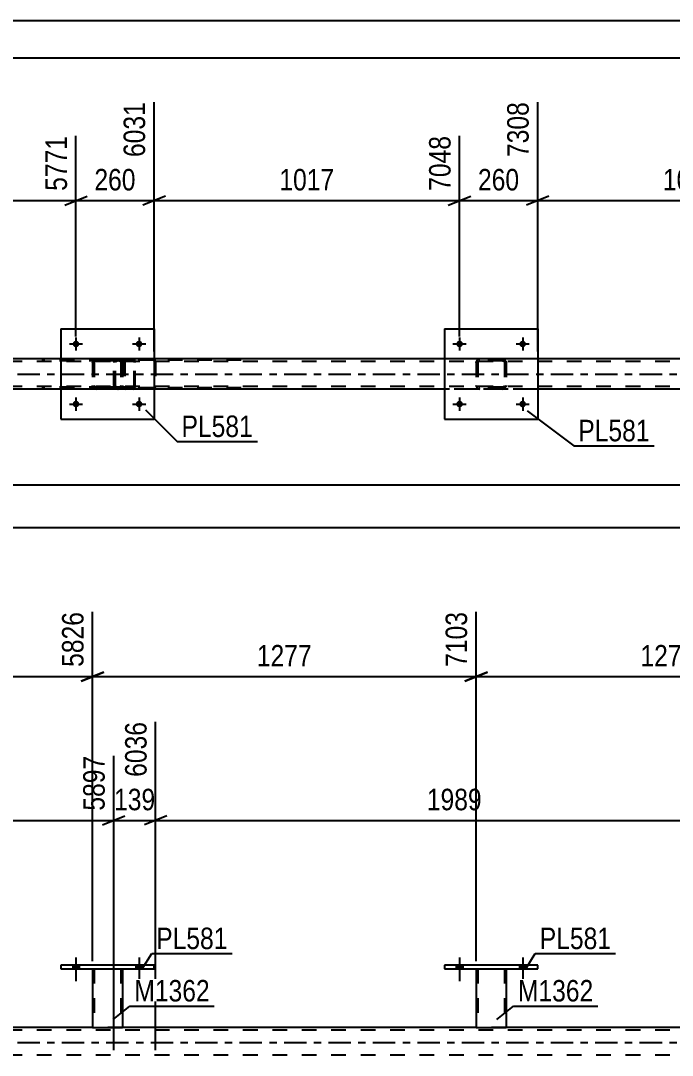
# Model space of a CAD drawing. Header units: millimetres. Extents: x 0 to 841, y 0 to 594.
# Drawn here: x 267.5 to 354.2, y 456.3 to 594 of the extents above; entities that cross this region are included whole.
import ezdxf

# ---------------------------------------------------------------- set-up
doc = ezdxf.new("R2010")
doc.units = ezdxf.units.MM
doc.linetypes.add('DXK_LINE_DOT2', pattern=[3.9198, 1.9599, -1.9599])
doc.linetypes.add('DXK_LINE_DOT3', pattern=[5.9187, 2.979, -0.9799, 0.9799, -0.9799])
doc.styles.add('Arial Narrow', font='ARIALN.TTF', dxfattribs={"height": 0.2})

# ---------------------------------------------------------------- blocks, each defined once
blk = doc.blocks.new('Unknown-814748613-1133')
at = {"color": 5, "linetype": 'Continuous'}
for p, q in [((841, 594), (0, 594)), ((836, 589), (5, 589))]:
    blk.add_line(p, q, dxfattribs=at)
blk = doc.blocks.new('Bolt-814748613-4834 - 4824')
at = {"linetype": 'Continuous'}
for points in [[(275.27, 550.96, -1), (274.39, 550.96, -1)], [(283.67, 550.96, -1), (282.79, 550.96, -1)]]:
    blk.add_hatch(color=1, dxfattribs=at).paths.add_polyline_path(points)
at = {"color": 1, "linetype": 'Continuous'}
for p, q in [((274.83, 551.84), (274.83, 550.08)), ((283.23, 551.84), (283.23, 550.08)), ((273.95, 550.96), (275.71, 550.96)), ((282.35, 550.96), (284.11, 550.96))]:
    blk.add_line(p, q, dxfattribs=at)
blk = doc.blocks.new('Bolt-814748613-4835 - 4824')
at = {"linetype": 'Continuous'}
for points in [[(275.27, 542.96, -1), (274.39, 542.96, -1)], [(283.67, 542.96, -1), (282.79, 542.96, -1)]]:
    blk.add_hatch(color=1, dxfattribs=at).paths.add_polyline_path(points)
at = {"color": 1, "linetype": 'Continuous'}
for p, q in [((273.95, 542.96), (275.71, 542.96)), ((274.83, 543.84), (274.83, 542.08)), ((282.35, 542.96), (284.11, 542.96)), ((283.23, 543.84), (283.23, 542.08))]:
    blk.add_line(p, q, dxfattribs=at)
blk = doc.blocks.new('Bolt-814748613-4836 - 4824')
at = {"linetype": 'Continuous'}
for points in [[(326.35, 550.96, -1), (325.47, 550.96, -1)], [(334.75, 550.96, -1), (333.87, 550.96, -1)]]:
    blk.add_hatch(color=1, dxfattribs=at).paths.add_polyline_path(points)
at = {"color": 1, "linetype": 'Continuous'}
for p, q in [((325.91, 551.84), (325.91, 550.08)), ((334.31, 551.84), (334.31, 550.08)), ((325.03, 550.96), (326.79, 550.96)), ((333.43, 550.96), (335.19, 550.96))]:
    blk.add_line(p, q, dxfattribs=at)
blk = doc.blocks.new('Bolt-814748613-4837 - 4824')
at = {"linetype": 'Continuous'}
for points in [[(326.35, 542.96, -1), (325.47, 542.96, -1)], [(334.75, 542.96, -1), (333.87, 542.96, -1)]]:
    blk.add_hatch(color=1, dxfattribs=at).paths.add_polyline_path(points)
at = {"color": 1, "linetype": 'Continuous'}
for p, q in [((325.03, 542.96), (326.79, 542.96)), ((325.91, 543.84), (325.91, 542.08)), ((333.43, 542.96), (335.19, 542.96)), ((334.31, 543.84), (334.31, 542.08))]:
    blk.add_line(p, q, dxfattribs=at)
blk = doc.blocks.new('Part-814748613-4888 - 4824')
at = {"color": 2, "linetype": 'Continuous'}
for p, q in [((323.91, 552.96), (323.91, 540.96)), ((323.91, 552.96), (336.31, 552.96)), ((336.31, 552.96), (336.31, 540.96)), ((323.91, 540.96), (336.31, 540.96))]:
    blk.add_line(p, q, dxfattribs=at)
blk = doc.blocks.new('Part-814748613-4960 - 4824')
at = {"color": 7, "linetype": 'DXK_LINE_DOT2'}
for p, q in [((282.45, 548.96), (270.29, 548.96)), ((282.45, 548.72), (270.29, 548.72)), ((279.88, 548.62), (279.85, 548.48)), ((279.85, 545.44), (279.85, 548.48)), ((279.89, 548.67), (279.88, 548.62)), ((280.11, 548.48), (280.12, 548.57)), ((280.11, 545.44), (280.11, 548.48)), ((280.12, 548.57), (280.18, 548.65)), ((280.36, 548.96), (280.16, 548.93)), ((280.18, 548.65), (280.26, 548.7)), ((280.26, 548.7), (280.36, 548.72)), ((281.17, 548.96), (281.17, 548.72)), ((282.55, 548.93), (282.45, 548.96)), ((282.45, 548.72), (282.5, 548.7)), ((282.5, 548.7), (282.54, 548.65)), ((282.54, 548.65), (282.57, 548.57)), ((282.64, 548.82), (282.55, 548.93)), ((282.57, 548.57), (282.58, 548.48)), ((282.58, 545.44), (282.58, 548.48)), ((282.7, 548.67), (282.64, 548.82)), ((282.72, 548.48), (282.7, 548.67)), ((282.72, 545.44), (282.72, 548.48)), ((282.45, 545.2), (270.29, 545.2)), ((282.45, 544.96), (270.29, 544.96)), ((279.85, 545.44), (279.89, 545.26)), ((280.12, 545.35), (280.11, 545.44)), ((280.18, 545.27), (280.12, 545.35)), ((280.16, 545), (280.36, 544.96)), ((280.26, 545.22), (280.18, 545.27)), ((280.36, 545.2), (280.26, 545.22)), ((281.17, 544.96), (281.17, 545.2)), ((282.5, 545.22), (282.45, 545.2)), ((282.45, 544.96), (282.55, 545)), ((282.54, 545.27), (282.5, 545.22)), ((282.57, 545.35), (282.54, 545.27)), ((282.55, 545), (282.64, 545.1)), ((282.58, 545.44), (282.57, 545.35)), ((282.64, 545.1), (282.65, 545.13)), ((282.65, 545.13), (282.7, 545.26)), ((282.7, 545.26), (282.72, 545.44))]:
    blk.add_line(p, q, dxfattribs=at)
for centre, start, end in [((280.34, 548.47), 111.1941, 156.1506), ((280.34, 545.46), 203.8494, 248.8059)]:
    blk.add_arc(centre, 0.492, start, end, dxfattribs=at)
blk = doc.blocks.new('Part-814748613-4882 - 4824')
at = {"color": 2, "linetype": 'Continuous'}
for p, q in [((272.83, 552.96), (272.83, 540.96)), ((272.83, 552.96), (285.23, 552.96)), ((285.23, 552.96), (285.23, 540.96)), ((272.83, 540.96), (285.23, 540.96))]:
    blk.add_line(p, q, dxfattribs=at)
blk = doc.blocks.new('Part-814748613-4883 - 4824')
at = {"color": 7, "linetype": 'DXK_LINE_DOT2'}
for p, q in [((277.03, 548.48), (277.06, 548.67)), ((277.06, 548.67), (277.03, 548.48)), ((277.03, 548.48), (277.03, 545.44)), ((277.27, 548.48), (277.28, 548.57)), ((277.27, 548.48), (277.27, 545.44)), ((277.28, 548.57), (277.34, 548.65)), ((277.32, 548.93), (277.51, 548.96)), ((277.51, 548.96), (277.32, 548.93)), ((277.34, 548.65), (277.41, 548.7)), ((277.41, 548.7), (277.51, 548.72)), ((280.55, 548.96), (277.51, 548.96)), ((280.55, 548.72), (277.51, 548.72)), ((280.55, 548.96), (280.73, 548.93)), ((280.73, 548.93), (280.55, 548.96)), ((280.55, 548.72), (280.64, 548.7)), ((280.64, 548.7), (280.71, 548.65)), ((280.71, 548.65), (280.77, 548.57)), ((280.77, 548.57), (280.79, 548.48)), ((280.79, 548.48), (280.79, 545.44)), ((280.99, 548.67), (281.03, 548.48)), ((281.03, 548.48), (280.99, 548.67)), ((281.03, 548.48), (281.03, 545.44)), ((277.06, 545.26), (277.03, 545.44)), ((277.03, 545.44), (277.06, 545.26)), ((277.28, 545.35), (277.27, 545.44)), ((277.34, 545.27), (277.28, 545.35)), ((277.51, 544.96), (277.32, 545)), ((277.32, 545), (277.51, 544.96)), ((277.41, 545.22), (277.34, 545.27)), ((277.51, 545.2), (277.41, 545.22)), ((280.55, 545.2), (277.51, 545.2)), ((280.55, 544.96), (277.51, 544.96)), ((280.64, 545.22), (280.55, 545.2)), ((280.73, 545), (280.55, 544.96)), ((280.55, 544.96), (280.73, 545)), ((280.71, 545.27), (280.64, 545.22)), ((280.77, 545.35), (280.71, 545.27)), ((280.79, 545.44), (280.77, 545.35)), ((281.03, 545.44), (280.99, 545.26)), ((280.99, 545.26), (281.03, 545.44))]:
    blk.add_line(p, q, dxfattribs=at)
at = {"color": 7, "linetype": 'DXK_LINE_DOT3'}
blk.add_line((279.03, 546.96), (279.03, 546.96), dxfattribs=at)
at = {"color": 7, "linetype": 'DXK_LINE_DOT2'}
for centre, start, end in [((277.51, 548.48), 112.5, 157.5), ((277.51, 548.48), 112.5, 157.5), ((280.55, 548.48), 22.5, 67.5), ((280.55, 548.48), 22.5, 67.5), ((277.51, 545.44), 202.5, 247.5), ((277.51, 545.44), 202.5, 247.5), ((280.55, 545.44), 292.5, 337.5), ((280.55, 545.44), 292.5, 337.5)]:
    blk.add_arc(centre, 0.48, start, end, dxfattribs=at)
blk = doc.blocks.new('Part-814748613-4889 - 4824')
at = {"color": 7, "linetype": 'DXK_LINE_DOT2'}
for p, q in [((328.11, 548.48), (328.14, 548.67)), ((328.14, 548.67), (328.11, 548.48)), ((328.11, 548.48), (328.11, 545.44)), ((328.35, 548.48), (328.36, 548.57)), ((328.35, 548.48), (328.35, 545.44)), ((328.36, 548.57), (328.42, 548.65)), ((328.4, 548.93), (328.59, 548.96)), ((328.59, 548.96), (328.4, 548.93)), ((328.42, 548.65), (328.49, 548.7)), ((328.49, 548.7), (328.59, 548.72)), ((331.63, 548.96), (328.59, 548.96)), ((331.63, 548.72), (328.59, 548.72)), ((331.63, 548.96), (331.81, 548.93)), ((331.81, 548.93), (331.63, 548.96)), ((331.63, 548.72), (331.72, 548.7)), ((331.72, 548.7), (331.8, 548.65)), ((331.8, 548.65), (331.85, 548.57)), ((331.85, 548.57), (331.87, 548.48)), ((331.87, 548.48), (331.87, 545.44)), ((332.07, 548.67), (332.11, 548.48)), ((332.11, 548.48), (332.07, 548.67)), ((332.11, 548.48), (332.11, 545.44)), ((328.14, 545.26), (328.11, 545.44)), ((328.11, 545.44), (328.14, 545.26)), ((328.36, 545.35), (328.35, 545.44)), ((328.42, 545.27), (328.36, 545.35)), ((328.59, 544.96), (328.4, 545)), ((328.4, 545), (328.59, 544.96)), ((328.49, 545.22), (328.42, 545.27)), ((328.59, 545.2), (328.49, 545.22)), ((331.63, 545.2), (328.59, 545.2)), ((331.63, 544.96), (328.59, 544.96)), ((331.72, 545.22), (331.63, 545.2)), ((331.81, 545), (331.63, 544.96)), ((331.63, 544.96), (331.81, 545)), ((331.8, 545.27), (331.72, 545.22)), ((331.85, 545.35), (331.8, 545.27)), ((331.87, 545.44), (331.85, 545.35)), ((332.11, 545.44), (332.07, 545.26)), ((332.07, 545.26), (332.11, 545.44))]:
    blk.add_line(p, q, dxfattribs=at)
at = {"color": 7, "linetype": 'DXK_LINE_DOT3'}
blk.add_line((330.11, 546.96), (330.11, 546.96), dxfattribs=at)
at = {"color": 7, "linetype": 'DXK_LINE_DOT2'}
for centre, start, end in [((328.59, 548.48), 112.5, 157.5), ((328.59, 548.48), 112.5, 157.5), ((331.63, 548.48), 22.5, 67.5), ((331.63, 548.48), 22.5, 67.5), ((328.59, 545.44), 202.5, 247.5), ((328.59, 545.44), 202.5, 247.5), ((331.63, 545.44), 292.5, 337.5), ((331.63, 545.44), 292.5, 337.5)]:
    blk.add_arc(centre, 0.48, start, end, dxfattribs=at)
blk = doc.blocks.new('Part-814748613-4961 - 4824')
at = {"color": 7, "linetype": 'DXK_LINE_DOT2'}
for p, q in [((281.2, 548.76), (281.17, 548.64)), ((281.17, 548.64), (281.17, 545.28)), ((281.34, 548.64), (281.36, 548.7)), ((281.34, 548.64), (281.34, 545.28)), ((281.36, 548.7), (281.39, 548.76)), ((281.51, 548.96), (281.38, 548.94)), ((281.39, 548.76), (281.45, 548.79)), ((281.45, 548.79), (281.51, 548.8)), ((296.84, 548.96), (281.51, 548.96)), ((296.84, 548.8), (281.51, 548.8)), ((285.22, 548.94), (285.09, 548.96)), ((285.09, 548.8), (285.15, 548.79)), ((285.15, 548.79), (285.21, 548.76)), ((285.21, 548.76), (285.25, 548.7)), ((285.25, 548.7), (285.26, 548.64)), ((285.26, 548.64), (285.26, 545.28)), ((285.43, 548.64), (285.4, 548.76)), ((285.43, 548.64), (285.43, 545.28)), ((281.17, 545.28), (281.2, 545.16)), ((281.36, 545.22), (281.34, 545.28)), ((281.39, 545.17), (281.36, 545.22)), ((281.38, 544.99), (281.51, 544.96)), ((281.45, 545.13), (281.39, 545.17)), ((281.51, 545.12), (281.45, 545.13)), ((296.84, 545.12), (281.51, 545.12)), ((296.84, 544.96), (281.51, 544.96)), ((285.15, 545.13), (285.09, 545.12)), ((285.09, 544.96), (285.22, 544.99)), ((285.21, 545.17), (285.15, 545.13)), ((285.25, 545.22), (285.21, 545.17)), ((285.26, 545.28), (285.25, 545.22)), ((285.4, 545.16), (285.43, 545.28))]:
    blk.add_line(p, q, dxfattribs=at)
for centre, start, end in [((281.5, 548.63), 110.7583, 155.68), ((285.1, 548.63), 24.32, 69.2417), ((281.5, 545.3), 204.32, 249.2417), ((285.1, 545.3), 290.7583, 335.68)]:
    blk.add_arc(centre, 0.331, start, end, dxfattribs=at)
blk = doc.blocks.new('Part-814748613-5024 - 4824')
at = {"color": 7, "linetype": 'DXK_LINE_DOT2'}
for p, q in [((765.48, 548.64), (101.3, 548.64)), ((765.48, 548.96), (119.58, 548.96)), ((285.23, 548.96), (272.83, 548.96)), ((336.31, 548.96), (323.91, 548.96)), ((765.48, 545.28), (101.3, 545.28)), ((762.25, 544.96), (101.3, 544.96)), ((285.23, 544.96), (272.83, 544.96)), ((336.31, 544.96), (323.91, 544.96))]:
    blk.add_line(p, q, dxfattribs=at)
at = {"color": 2, "linetype": 'Continuous'}
for p, q in [((272.83, 548.96), (234.14, 548.96)), ((323.91, 548.96), (285.23, 548.96)), ((374.99, 548.96), (336.31, 548.96)), ((272.83, 544.96), (234.14, 544.96)), ((323.91, 544.96), (285.23, 544.96)), ((374.99, 544.96), (336.31, 544.96))]:
    blk.add_line(p, q, dxfattribs=at)
at = {"color": 7, "linetype": 'DXK_LINE_DOT3'}
blk.add_line((101.3, 546.96), (765.48, 546.96), dxfattribs=at)
blk = doc.blocks.new('Bolt-814748613-3016 - 3007')
at = {"linetype": 'Continuous'}
for points in [[(325.47, 467.78), (326.35, 467.78), (326.35, 468.26), (325.47, 468.26)], [(333.87, 467.78), (334.75, 467.78), (334.75, 468.26), (333.87, 468.26)]]:
    blk.add_hatch(color=1, dxfattribs=at).paths.add_polyline_path(points)
at = {"color": 1, "linetype": 'Continuous'}
for p, q in [((325.91, 469.26), (325.91, 466.14)), ((334.31, 469.26), (334.31, 466.14)), ((325.47, 468.26), (325.47, 467.78)), ((326.35, 468.26), (326.35, 467.78)), ((333.87, 468.26), (333.87, 467.78)), ((334.75, 468.26), (334.75, 467.78))]:
    blk.add_line(p, q, dxfattribs=at)
blk = doc.blocks.new('Bolt-814748613-3017 - 3007')
at = {"linetype": 'Continuous'}
for points in [[(325.47, 467.78), (326.35, 467.78), (326.35, 468.26), (325.47, 468.26)], [(333.87, 467.78), (334.75, 467.78), (334.75, 468.26), (333.87, 468.26)]]:
    blk.add_hatch(color=1, dxfattribs=at).paths.add_polyline_path(points)
at = {"color": 1, "linetype": 'Continuous'}
for p, q in [((325.91, 469.26), (325.91, 466.14)), ((334.31, 469.26), (334.31, 466.14)), ((325.47, 468.26), (325.47, 467.78)), ((326.35, 468.26), (326.35, 467.78)), ((333.87, 468.26), (333.87, 467.78)), ((334.75, 468.26), (334.75, 467.78))]:
    blk.add_line(p, q, dxfattribs=at)
blk = doc.blocks.new('Bolt-814748613-3018 - 3007')
at = {"linetype": 'Continuous'}
for points in [[(274.39, 467.78), (275.27, 467.78), (275.27, 468.26), (274.39, 468.26)], [(282.79, 467.78), (283.67, 467.78), (283.67, 468.26), (282.79, 468.26)]]:
    blk.add_hatch(color=1, dxfattribs=at).paths.add_polyline_path(points)
at = {"color": 1, "linetype": 'Continuous'}
for p, q in [((274.83, 469.26), (274.83, 466.14)), ((283.23, 469.26), (283.23, 466.14)), ((274.39, 468.26), (274.39, 467.78)), ((275.27, 468.26), (275.27, 467.78)), ((282.79, 468.26), (282.79, 467.78)), ((283.67, 468.26), (283.67, 467.78))]:
    blk.add_line(p, q, dxfattribs=at)
blk = doc.blocks.new('Bolt-814748613-3019 - 3007')
at = {"linetype": 'Continuous'}
for points in [[(274.39, 467.78), (275.27, 467.78), (275.27, 468.26), (274.39, 468.26)], [(282.79, 467.78), (283.67, 467.78), (283.67, 468.26), (282.79, 468.26)]]:
    blk.add_hatch(color=1, dxfattribs=at).paths.add_polyline_path(points)
at = {"color": 1, "linetype": 'Continuous'}
for p, q in [((274.83, 469.26), (274.83, 466.14)), ((283.23, 469.26), (283.23, 466.14)), ((274.39, 468.26), (274.39, 467.78)), ((275.27, 468.26), (275.27, 467.78)), ((282.79, 468.26), (282.79, 467.78)), ((283.67, 468.26), (283.67, 467.78))]:
    blk.add_line(p, q, dxfattribs=at)
blk = doc.blocks.new('Part-814748613-3147 - 3007')
at = {"color": 2, "linetype": 'Continuous'}
for p, q in [((328.11, 467.78), (328.11, 459.94)), ((332.11, 467.78), (332.11, 459.94)), ((328.11, 459.94), (332.11, 459.94))]:
    blk.add_line(p, q, dxfattribs=at)
at = {"color": 7, "linetype": 'DXK_LINE_DOT2'}
for p, q in [((328.11, 467.78), (332.11, 467.78)), ((328.11, 467.78), (328.11, 467.78)), ((328.11, 467.78), (328.11, 467.78)), ((328.35, 467.78), (328.35, 459.94)), ((331.87, 467.78), (331.87, 459.94)), ((332.11, 467.78), (332.11, 467.78)), ((332.11, 467.78), (332.11, 467.78)), ((331.81, 459.94), (331.85, 459.94)), ((331.81, 459.94), (331.85, 459.94)), ((331.85, 459.94), (331.87, 459.94)), ((331.85, 459.94), (331.87, 459.94))]:
    blk.add_line(p, q, dxfattribs=at)
blk = doc.blocks.new('Part-814748613-3152 - 3007')
at = {"color": 2, "linetype": 'Continuous'}
for p, q in [((323.91, 468.26), (323.91, 467.78)), ((336.31, 468.26), (323.91, 468.26)), ((323.91, 467.78), (336.31, 467.78)), ((336.31, 467.78), (336.31, 468.26))]:
    blk.add_line(p, q, dxfattribs=at)
blk = doc.blocks.new('Part-814748613-3157 - 3007')
at = {"color": 2, "linetype": 'Continuous'}
for p, q in [((277.03, 467.78), (277.03, 459.94)), ((281.03, 467.78), (281.03, 459.94)), ((277.03, 459.94), (281.03, 459.94))]:
    blk.add_line(p, q, dxfattribs=at)
at = {"color": 7, "linetype": 'DXK_LINE_DOT2'}
for p, q in [((277.03, 467.78), (281.03, 467.78)), ((277.03, 467.78), (277.03, 467.78)), ((277.03, 467.78), (277.03, 467.78)), ((277.27, 467.78), (277.27, 459.94)), ((280.79, 467.78), (280.79, 459.94)), ((281.03, 467.78), (281.03, 467.78)), ((281.03, 467.78), (281.03, 467.78)), ((280.73, 459.94), (280.77, 459.94)), ((280.73, 459.94), (280.77, 459.94)), ((280.77, 459.94), (280.79, 459.94)), ((280.77, 459.94), (280.79, 459.94))]:
    blk.add_line(p, q, dxfattribs=at)
blk = doc.blocks.new('Part-814748613-3162 - 3007')
at = {"color": 2, "linetype": 'Continuous'}
for p, q in [((272.83, 468.26), (272.83, 467.78)), ((285.23, 468.26), (272.83, 468.26)), ((272.83, 467.78), (285.23, 467.78)), ((285.23, 467.78), (285.23, 468.26))]:
    blk.add_line(p, q, dxfattribs=at)
blk = doc.blocks.new('Part-814748613-3316 - 3007')
at = {"color": 7, "linetype": 'DXK_LINE_DOT2'}
for p, q in [((765.48, 459.62), (101.3, 459.62)), ((281.03, 459.94), (277.03, 459.94)), ((332.11, 459.94), (328.11, 459.94)), ((765.48, 456.26), (101.3, 456.26))]:
    blk.add_line(p, q, dxfattribs=at)
at = {"color": 2, "linetype": 'Continuous'}
for p, q in [((277.03, 459.94), (229.94, 459.94)), ((328.11, 459.94), (281.03, 459.94)), ((379.19, 459.94), (332.11, 459.94))]:
    blk.add_line(p, q, dxfattribs=at)
at = {"color": 7, "linetype": 'DXK_LINE_DOT3'}
blk.add_line((101.3, 457.94), (765.48, 457.94), dxfattribs=at)
blk = doc.blocks.new('StraightDimension-814748613-5067 - 4824')
at = {"color": 7, "linetype": 'Continuous'}
blk.add_line((58.74, 526.53), (766.12, 526.53), dxfattribs=at)
blk = doc.blocks.new('StraightDimension-814748613-5088 - 4824')
at = {"color": 7, "linetype": 'Continuous'}
blk.add_line((59.38, 532.2), (765.48, 532.2), dxfattribs=at)
blk = doc.blocks.new('StraightDimension-814748613-5413 - 4824')
at = {"color": 7, "linetype": 'Continuous'}
for p, q in [((336.31, 549.96), (336.31, 583.16)), ((376.99, 551.96), (376.99, 578.66)), ((337.81, 570.65), (334.81, 569.45)), ((375.49, 569.45), (378.49, 570.65)), ((336.31, 570.05), (376.99, 570.05))]:
    blk.add_line(p, q, dxfattribs=at)
at = {"color": 0}
blk.add_wipeout([(360.9, 570.8), (360.9, 575), (352.39, 575), (352.39, 570.8)], dxfattribs=at)
at = {"color": 3, "style": 'Arial Narrow'}
blk.add_text('1017', height=2.863, dxfattribs=at).set_placement((352.99, 571.4))
at = {"color": 0, "linetype": 'Continuous'}
blk.add_wipeout([(376.39, 579.26), (372.19, 579.26), (372.19, 570.75), (376.39, 570.75)], dxfattribs=at)
at = {"color": 3, "linetype": 'Continuous', "style": 'Arial Narrow'}
blk.add_text('8325', height=2.863, rotation=90.0002, dxfattribs=at).set_placement((375.79, 571.35))
blk = doc.blocks.new('StraightDimension-814748613-5431 - 4824')
at = {"color": 7, "linetype": 'Continuous'}
for p, q in [((336.31, 549.96), (336.31, 583.16)), ((325.91, 551.96), (325.91, 578.66)), ((324.41, 569.45), (327.41, 570.65)), ((337.81, 570.65), (334.81, 569.45)), ((325.91, 570.05), (336.31, 570.05))]:
    blk.add_line(p, q, dxfattribs=at)
at = {"color": 0}
blk.add_wipeout([(334.45, 570.8), (334.45, 575), (327.76, 575), (327.76, 570.8)], dxfattribs=at)
at = {"color": 3, "style": 'Arial Narrow'}
blk.add_text('260', height=2.863, dxfattribs=at).set_placement((328.36, 571.4))
at = {"color": 0, "linetype": 'Continuous'}
blk.add_wipeout([(335.71, 583.76), (331.51, 583.76), (331.51, 575.25), (335.71, 575.25)], dxfattribs=at)
at = {"color": 3, "linetype": 'Continuous', "style": 'Arial Narrow'}
blk.add_text('7308', height=2.863, rotation=90.0002, dxfattribs=at).set_placement((335.11, 575.85))
blk = doc.blocks.new('StraightDimension-814748613-5449 - 4824')
at = {"color": 7, "linetype": 'Continuous'}
for p, q in [((285.23, 549.96), (285.23, 583.16)), ((325.91, 551.96), (325.91, 578.66)), ((286.73, 570.65), (283.73, 569.45)), ((324.41, 569.45), (327.41, 570.65)), ((285.23, 570.05), (325.91, 570.05))]:
    blk.add_line(p, q, dxfattribs=at)
at = {"color": 0}
blk.add_wipeout([(309.82, 570.8), (309.82, 575), (301.31, 575), (301.31, 570.8)], dxfattribs=at)
at = {"color": 3, "style": 'Arial Narrow'}
blk.add_text('1017', height=2.863, dxfattribs=at).set_placement((301.91, 571.4))
at = {"color": 0, "linetype": 'Continuous'}
blk.add_wipeout([(325.31, 579.26), (321.11, 579.26), (321.11, 570.75), (325.31, 570.75)], dxfattribs=at)
at = {"color": 3, "linetype": 'Continuous', "style": 'Arial Narrow'}
blk.add_text('7048', height=2.863, rotation=90.0002, dxfattribs=at).set_placement((324.71, 571.35))
blk = doc.blocks.new('StraightDimension-814748613-5467 - 4824')
at = {"color": 7, "linetype": 'Continuous'}
for p, q in [((285.23, 549.96), (285.23, 583.16)), ((274.83, 551.96), (274.83, 578.66)), ((273.33, 569.45), (276.33, 570.65)), ((286.73, 570.65), (283.73, 569.45)), ((274.83, 570.05), (285.23, 570.05))]:
    blk.add_line(p, q, dxfattribs=at)
at = {"color": 0}
blk.add_wipeout([(283.37, 570.8), (283.37, 575), (276.68, 575), (276.68, 570.8)], dxfattribs=at)
at = {"color": 3, "style": 'Arial Narrow'}
blk.add_text('260', height=2.863, dxfattribs=at).set_placement((277.28, 571.4))
at = {"color": 0, "linetype": 'Continuous'}
blk.add_wipeout([(284.63, 583.76), (280.43, 583.76), (280.43, 575.25), (284.63, 575.25)], dxfattribs=at)
at = {"color": 3, "linetype": 'Continuous', "style": 'Arial Narrow'}
blk.add_text('6031', height=2.863, rotation=90.0002, dxfattribs=at).set_placement((284.03, 575.85))
blk = doc.blocks.new('StraightDimension-814748613-5485 - 4824')
at = {"color": 7, "linetype": 'Continuous'}
for p, q in [((234.14, 549.96), (234.14, 583.16)), ((274.83, 551.96), (274.83, 578.66)), ((235.64, 570.65), (232.64, 569.45)), ((273.33, 569.45), (276.33, 570.65)), ((234.14, 570.05), (274.83, 570.05))]:
    blk.add_line(p, q, dxfattribs=at)
at = {"color": 0}
blk.add_wipeout([(258.74, 570.8), (258.74, 575), (250.23, 575), (250.23, 570.8)], dxfattribs=at)
at = {"color": 3, "style": 'Arial Narrow'}
blk.add_text('1017', height=2.863, dxfattribs=at).set_placement((250.83, 571.4))
at = {"color": 0, "linetype": 'Continuous'}
blk.add_wipeout([(274.23, 579.26), (270.03, 579.26), (270.03, 570.75), (274.23, 570.75)], dxfattribs=at)
at = {"color": 3, "linetype": 'Continuous', "style": 'Arial Narrow'}
blk.add_text('5771', height=2.863, rotation=90.0002, dxfattribs=at).set_placement((273.63, 571.35))
blk = doc.blocks.new('StraightDimension-814748613-4062 - 3007')
at = {"color": 7, "linetype": 'Continuous'}
for p, q in [((285.43, 456.94), (285.43, 500.64)), ((279.85, 456.94), (279.85, 496.14)), ((278.35, 486.93), (281.35, 488.13)), ((286.93, 488.13), (283.93, 486.93)), ((279.85, 487.53), (285.43, 487.53))]:
    blk.add_line(p, q, dxfattribs=at)
at = {"color": 0}
blk.add_wipeout([(285.98, 488.28), (285.98, 492.48), (279.3, 492.48), (279.3, 488.28)], dxfattribs=at)
at = {"color": 3, "style": 'Arial Narrow'}
blk.add_text('139', height=2.863, dxfattribs=at).set_placement((279.9, 488.88))
at = {"color": 0, "linetype": 'Continuous'}
blk.add_wipeout([(284.83, 501.24), (280.63, 501.24), (280.63, 492.73), (284.83, 492.73)], dxfattribs=at)
at = {"color": 3, "linetype": 'Continuous', "style": 'Arial Narrow'}
blk.add_text('6036', height=2.863, rotation=90.0002, dxfattribs=at).set_placement((284.23, 493.33))
blk = doc.blocks.new('StraightDimension-814748613-4081 - 3007')
at = {"color": 7, "linetype": 'Continuous'}
for p, q in [((285.43, 456.94), (285.43, 500.64)), ((364.99, 456.94), (364.99, 496.14)), ((286.93, 488.13), (283.93, 486.93)), ((363.49, 486.93), (366.49, 488.13)), ((285.43, 487.53), (364.99, 487.53))]:
    blk.add_line(p, q, dxfattribs=at)
at = {"color": 0}
blk.add_wipeout([(329.46, 488.28), (329.46, 492.48), (320.95, 492.48), (320.95, 488.28)], dxfattribs=at)
at = {"color": 3, "style": 'Arial Narrow'}
blk.add_text('1989', height=2.863, dxfattribs=at).set_placement((321.55, 488.88))
at = {"color": 0, "linetype": 'Continuous'}
blk.add_wipeout([(364.39, 496.74), (360.19, 496.74), (360.19, 488.23), (364.39, 488.23)], dxfattribs=at)
at = {"color": 3, "linetype": 'Continuous', "style": 'Arial Narrow'}
blk.add_text('8025', height=2.863, rotation=90.0002, dxfattribs=at).set_placement((363.79, 488.83))
blk = doc.blocks.new('StraightDimension-814748613-4400 - 3007')
at = {"color": 7, "linetype": 'Continuous'}
for p, q in [((328.11, 468.78), (328.11, 515.28)), ((379.19, 468.78), (379.19, 515.28)), ((329.61, 507.27), (326.61, 506.07)), ((377.69, 506.07), (380.69, 507.27)), ((328.11, 506.67), (379.19, 506.67))]:
    blk.add_line(p, q, dxfattribs=at)
at = {"color": 0}
blk.add_wipeout([(357.9, 507.42), (357.9, 511.62), (349.39, 511.62), (349.39, 507.42)], dxfattribs=at)
at = {"color": 3, "style": 'Arial Narrow'}
blk.add_text('1277', height=2.863, dxfattribs=at).set_placement((349.99, 508.02))
at = {"color": 0, "linetype": 'Continuous'}
blk.add_wipeout([(378.59, 515.88), (374.39, 515.88), (374.39, 507.37), (378.59, 507.37)], dxfattribs=at)
at = {"color": 3, "linetype": 'Continuous', "style": 'Arial Narrow'}
blk.add_text('8380', height=2.863, rotation=90.0002, dxfattribs=at).set_placement((377.99, 507.97))
blk = doc.blocks.new('StraightDimension-814748613-4390 - 3007')
at = {"color": 7, "linetype": 'Continuous'}
for p, q in [((277.03, 468.78), (277.03, 515.28)), ((328.11, 468.78), (328.11, 515.28)), ((278.53, 507.27), (275.53, 506.07)), ((326.61, 506.07), (329.61, 507.27)), ((277.03, 506.67), (328.11, 506.67))]:
    blk.add_line(p, q, dxfattribs=at)
at = {"color": 0}
blk.add_wipeout([(306.82, 507.42), (306.82, 511.62), (298.31, 511.62), (298.31, 507.42)], dxfattribs=at)
at = {"color": 3, "style": 'Arial Narrow'}
blk.add_text('1277', height=2.863, dxfattribs=at).set_placement((298.91, 508.02))
at = {"color": 0, "linetype": 'Continuous'}
blk.add_wipeout([(327.51, 515.88), (323.31, 515.88), (323.31, 507.37), (327.51, 507.37)], dxfattribs=at)
at = {"color": 3, "linetype": 'Continuous', "style": 'Arial Narrow'}
blk.add_text('7103', height=2.863, rotation=90.0002, dxfattribs=at).set_placement((326.91, 507.97))
blk = doc.blocks.new('StraightDimension-814748613-4038 - 3007')
at = {"color": 7, "linetype": 'Continuous'}
for p, q in [((200.29, 456.94), (200.29, 500.64)), ((279.85, 456.94), (279.85, 496.14)), ((201.79, 488.13), (198.79, 486.93)), ((278.35, 486.93), (281.35, 488.13)), ((200.29, 487.53), (279.85, 487.53))]:
    blk.add_line(p, q, dxfattribs=at)
at = {"color": 0}
blk.add_wipeout([(244.33, 488.28), (244.33, 492.48), (235.82, 492.48), (235.82, 488.28)], dxfattribs=at)
at = {"color": 3, "style": 'Arial Narrow'}
blk.add_text('1989', height=2.863, dxfattribs=at).set_placement((236.42, 488.88))
at = {"color": 0, "linetype": 'Continuous'}
blk.add_wipeout([(279.25, 496.74), (275.05, 496.74), (275.05, 488.23), (279.25, 488.23)], dxfattribs=at)
at = {"color": 3, "linetype": 'Continuous', "style": 'Arial Narrow'}
blk.add_text('5897', height=2.863, rotation=90.0002, dxfattribs=at).set_placement((278.65, 488.83))
blk = doc.blocks.new('StraightDimension-814748613-4380 - 3007')
at = {"color": 7, "linetype": 'Continuous'}
for p, q in [((225.94, 468.78), (225.94, 515.28)), ((277.03, 468.78), (277.03, 515.28)), ((227.44, 507.27), (224.44, 506.07)), ((275.53, 506.07), (278.53, 507.27)), ((225.94, 506.67), (277.03, 506.67))]:
    blk.add_line(p, q, dxfattribs=at)
at = {"color": 0}
blk.add_wipeout([(255.74, 507.42), (255.74, 511.62), (247.23, 511.62), (247.23, 507.42)], dxfattribs=at)
at = {"color": 3, "style": 'Arial Narrow'}
blk.add_text('1277', height=2.863, dxfattribs=at).set_placement((247.83, 508.02))
at = {"color": 0, "linetype": 'Continuous'}
blk.add_wipeout([(276.43, 515.88), (272.23, 515.88), (272.23, 507.37), (276.43, 507.37)], dxfattribs=at)
at = {"color": 3, "linetype": 'Continuous', "style": 'Arial Narrow'}
blk.add_text('5826', height=2.863, rotation=90.0002, dxfattribs=at).set_placement((275.83, 507.97))
blk = doc.blocks.new('Mark-814748613-4878 - 4824')
at = {"color": 0}
blk.add_wipeout([(298.38, 538.57), (298.38, 541.57), (288.88, 541.57), (288.88, 538.57)], dxfattribs=at)
blk.add_wipeout([(298.38, 538.57), (298.38, 541.57), (288.88, 541.57), (288.88, 538.57)], dxfattribs=at)
at = {"color": 30, "linetype": 'Continuous'}
for p, q in [((284.1, 542.21), (288.28, 537.97)), ((288.28, 537.97), (298.98, 537.97))]:
    blk.add_line(p, q, dxfattribs=at)
at = {"color": 3, "style": 'Arial Narrow'}
blk.add_text('PL581', height=2.863, dxfattribs=at).set_placement((288.88, 538.57))
blk = doc.blocks.new('Mark-814748613-4884 - 4824')
at = {"color": 0}
blk.add_wipeout([(351.22, 538), (351.22, 541), (341.72, 541), (341.72, 538)], dxfattribs=at)
blk.add_wipeout([(351.22, 538), (351.22, 541), (341.72, 541), (341.72, 538)], dxfattribs=at)
at = {"color": 30, "linetype": 'Continuous'}
for p, q in [((334.91, 542.08), (341.12, 537.4)), ((341.12, 537.4), (351.82, 537.4))]:
    blk.add_line(p, q, dxfattribs=at)
at = {"color": 3, "style": 'Arial Narrow'}
blk.add_text('PL581', height=2.863, dxfattribs=at).set_placement((341.72, 538))
blk = doc.blocks.new('Mark-814748613-3148 - 3007')
at = {"color": 0}
blk.add_wipeout([(346.09, 470.39), (346.09, 473.39), (336.59, 473.39), (336.59, 470.39)], dxfattribs=at)
blk.add_wipeout([(346.09, 470.39), (346.09, 473.39), (336.59, 473.39), (336.59, 470.39)], dxfattribs=at)
at = {"color": 30, "linetype": 'Continuous'}
for p, q in [((334.72, 467.78), (335.99, 469.79)), ((335.99, 469.79), (346.69, 469.79))]:
    blk.add_line(p, q, dxfattribs=at)
at = {"color": 3, "style": 'Arial Narrow'}
blk.add_text('PL581', height=2.863, dxfattribs=at).set_placement((336.59, 470.39))
blk = doc.blocks.new('Mark-814748613-3143 - 3007')
at = {"color": 0}
blk.add_wipeout([(343.73, 463.42), (343.73, 466.42), (333.68, 466.42), (333.68, 463.42)], dxfattribs=at)
blk.add_wipeout([(343.73, 463.42), (343.73, 466.42), (333.68, 466.42), (333.68, 463.42)], dxfattribs=at)
at = {"color": 30, "linetype": 'Continuous'}
for p, q in [((330.88, 461.04), (333.08, 462.82)), ((333.08, 462.82), (344.33, 462.82))]:
    blk.add_line(p, q, dxfattribs=at)
at = {"color": 3, "style": 'Arial Narrow'}
blk.add_text('M1362', height=2.863, dxfattribs=at).set_placement((333.68, 463.42))
blk = doc.blocks.new('Mark-814748613-3158 - 3007')
at = {"color": 0}
blk.add_wipeout([(295.01, 470.39), (295.01, 473.39), (285.51, 473.39), (285.51, 470.39)], dxfattribs=at)
blk.add_wipeout([(295.01, 470.39), (295.01, 473.39), (285.51, 473.39), (285.51, 470.39)], dxfattribs=at)
at = {"color": 30, "linetype": 'Continuous'}
for p, q in [((283.64, 467.78), (284.91, 469.79)), ((284.91, 469.79), (295.61, 469.79))]:
    blk.add_line(p, q, dxfattribs=at)
at = {"color": 3, "style": 'Arial Narrow'}
blk.add_text('PL581', height=2.863, dxfattribs=at).set_placement((285.51, 470.39))
blk = doc.blocks.new('Mark-814748613-3153 - 3007')
at = {"color": 0}
blk.add_wipeout([(292.65, 463.42), (292.65, 466.42), (282.6, 466.42), (282.6, 463.42)], dxfattribs=at)
blk.add_wipeout([(292.65, 463.42), (292.65, 466.42), (282.6, 466.42), (282.6, 463.42)], dxfattribs=at)
at = {"color": 30, "linetype": 'Continuous'}
for p, q in [((279.8, 461.04), (282, 462.82)), ((282, 462.82), (293.25, 462.82))]:
    blk.add_line(p, q, dxfattribs=at)
at = {"color": 3, "style": 'Arial Narrow'}
blk.add_text('M1362', height=2.863, dxfattribs=at).set_placement((282.6, 463.42))

msp = doc.modelspace()

# ---------------------------------------------------------------- block references
for name in ['Unknown-814748613-1133', 'Part-814748613-4882 - 4824', 'Part-814748613-4888 - 4824', 'Bolt-814748613-4834 - 4824', 'Bolt-814748613-4836 - 4824', 'Part-814748613-5024 - 4824', 'Part-814748613-4960 - 4824', 'Part-814748613-4883 - 4824', 'Part-814748613-4961 - 4824', 'Part-814748613-4889 - 4824', 'Bolt-814748613-4835 - 4824', 'Bolt-814748613-4837 - 4824', 'Bolt-814748613-3018 - 3007', 'Bolt-814748613-3019 - 3007', 'Bolt-814748613-3016 - 3007', 'Bolt-814748613-3017 - 3007', 'Part-814748613-3162 - 3007', 'Part-814748613-3157 - 3007', 'Part-814748613-3152 - 3007', 'Part-814748613-3147 - 3007', 'Part-814748613-3316 - 3007']:
    msp.add_blockref(name, (0, 0))

# ---------------------------------------------------------------- next in the draw order: block references
for name in ['StraightDimension-814748613-5413 - 4824', 'StraightDimension-814748613-5067 - 4824', 'StraightDimension-814748613-4062 - 3007']:
    msp.add_blockref(name, (0, 0))

# ---------------------------------------------------------------- next in the draw order: block references
for name in ['StraightDimension-814748613-5431 - 4824', 'StraightDimension-814748613-5088 - 4824', 'StraightDimension-814748613-4081 - 3007']:
    msp.add_blockref(name, (0, 0))

# ---------------------------------------------------------------- next in the draw order: block references
for name in ['StraightDimension-814748613-5449 - 4824', 'Mark-814748613-4878 - 4824', 'Mark-814748613-4884 - 4824', 'StraightDimension-814748613-4400 - 3007', 'Mark-814748613-3143 - 3007']:
    msp.add_blockref(name, (0, 0))

# ---------------------------------------------------------------- next in the draw order: block references
for name in ['StraightDimension-814748613-5467 - 4824', 'StraightDimension-814748613-4390 - 3007', 'Mark-814748613-3148 - 3007']:
    msp.add_blockref(name, (0, 0))

# ---------------------------------------------------------------- next in the draw order: block references
for name in ['StraightDimension-814748613-5485 - 4824', 'StraightDimension-814748613-4038 - 3007', 'Mark-814748613-3158 - 3007']:
    msp.add_blockref(name, (0, 0))

# ---------------------------------------------------------------- next in the draw order: block references
for name in ['StraightDimension-814748613-4380 - 3007', 'Mark-814748613-3153 - 3007']:
    msp.add_blockref(name, (0, 0))

doc.saveas('drawing.dxf')
